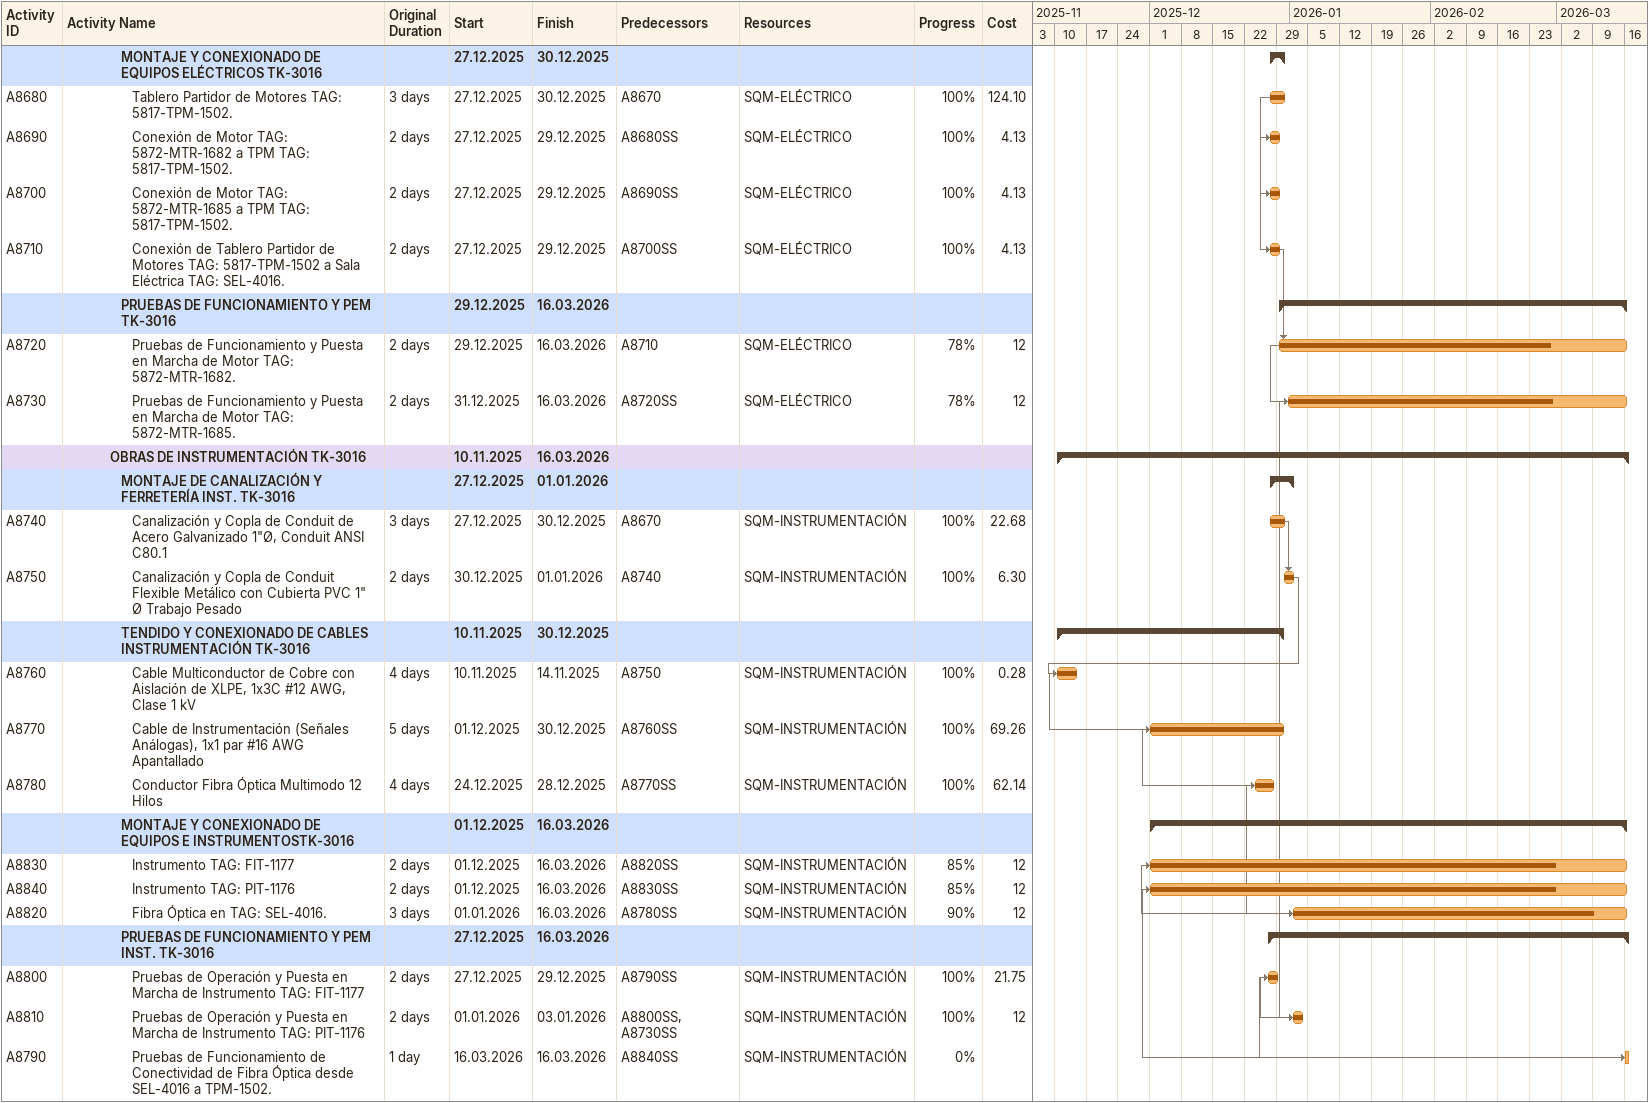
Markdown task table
| ID | Level | Task | Original duration | Start | Finish | Predecessors | Resources | % complete | Cost |
|---|---|---|---|---|---|---|---|---|---|
|  | 6 | **MONTAJE Y CONEXIONADO DE EQUIPOS ELÉCTRICOS TK-3016** |  | 2025-12-27 | 2025-12-30 |  |  |  |  |
| A8680 | 7 | Tablero Partidor de Motores TAG: 5817-TPM-1502. | 3d | 2025-12-27 | 2025-12-30 | A8670 | SQM-ELÉCTRICO | 100 | 124.10 |
| A8690 | 7 | Conexión de Motor TAG: 5872-MTR-1682 a TPM TAG: 5817-TPM-1502. | 2d | 2025-12-27 | 2025-12-29 | A8680SS | SQM-ELÉCTRICO | 100 | 4.13 |
| A8700 | 7 | Conexión de Motor TAG: 5872-MTR-1685 a TPM TAG: 5817-TPM-1502. | 2d | 2025-12-27 | 2025-12-29 | A8690SS | SQM-ELÉCTRICO | 100 | 4.13 |
| A8710 | 7 | Conexión de Tablero Partidor de Motores TAG: 5817-TPM-1502 a Sala Eléctrica TAG: SEL-4016. | 2d | 2025-12-27 | 2025-12-29 | A8700SS | SQM-ELÉCTRICO | 100 | 4.13 |
|  | 6 | **PRUEBAS DE FUNCIONAMIENTO Y PEM TK-3016** |  | 2025-12-29 | 2026-03-16 |  |  |  |  |
| A8720 | 7 | Pruebas de Funcionamiento y Puesta en Marcha de Motor TAG: 5872-MTR-1682. | 2d | 2025-12-29 | 2026-03-16 | A8710 | SQM-ELÉCTRICO | 78 | 12 |
| A8730 | 7 | Pruebas de Funcionamiento y Puesta en Marcha de Motor TAG: 5872-MTR-1685. | 2d | 2025-12-31 | 2026-03-16 | A8720SS | SQM-ELÉCTRICO | 78 | 12 |
|  | 5 | **OBRAS DE INSTRUMENTACIÓN TK-3016** |  | 2025-11-10 | 2026-03-16 |  |  |  |  |
|  | 6 | **MONTAJE DE CANALIZACIÓN Y FERRETERÍA INST. TK-3016** |  | 2025-12-27 | 2026-01-01 |  |  |  |  |
| A8740 | 7 | Canalización y Copla de Conduit de Acero Galvanizado 1"Ø, Conduit ANSI C80.1 | 3d | 2025-12-27 | 2025-12-30 | A8670 | SQM-INSTRUMENTACIÓN | 100 | 22.68 |
| A8750 | 7 | Canalización y Copla de Conduit Flexible Metálico con Cubierta PVC 1" Ø Trabajo Pesado | 2d | 2025-12-30 | 2026-01-01 | A8740 | SQM-INSTRUMENTACIÓN | 100 | 6.30 |
|  | 6 | **TENDIDO Y CONEXIONADO DE CABLES INSTRUMENTACIÓN TK-3016** |  | 2025-11-10 | 2025-12-30 |  |  |  |  |
| A8760 | 7 | Cable Multiconductor de Cobre con Aislación de XLPE, 1x3C #12 AWG, Clase 1 kV | 4d | 2025-11-10 | 2025-11-14 | A8750 | SQM-INSTRUMENTACIÓN | 100 | 0.28 |
| A8770 | 7 | Cable de Instrumentación (Señales Análogas), 1x1 par #16 AWG Apantallado | 5d | 2025-12-01 | 2025-12-30 | A8760SS | SQM-INSTRUMENTACIÓN | 100 | 69.26 |
| A8780 | 7 | Conductor Fibra Óptica Multimodo 12 Hilos | 4d | 2025-12-24 | 2025-12-28 | A8770SS | SQM-INSTRUMENTACIÓN | 100 | 62.14 |
|  | 6 | **MONTAJE Y CONEXIONADO DE EQUIPOS E INSTRUMENTOSTK-3016** |  | 2025-12-01 | 2026-03-16 |  |  |  |  |
| A8830 | 7 | Instrumento TAG: FIT-1177 | 2d | 2025-12-01 | 2026-03-16 | A8820SS | SQM-INSTRUMENTACIÓN | 85 | 12 |
| A8840 | 7 | Instrumento TAG: PIT-1176 | 2d | 2025-12-01 | 2026-03-16 | A8830SS | SQM-INSTRUMENTACIÓN | 85 | 12 |
| A8820 | 7 | Fibra Óptica en TAG: SEL-4016. | 3d | 2026-01-01 | 2026-03-16 | A8780SS | SQM-INSTRUMENTACIÓN | 90 | 12 |
|  | 6 | **PRUEBAS DE FUNCIONAMIENTO Y PEM INST. TK-3016** |  | 2025-12-27 | 2026-03-16 |  |  |  |  |
| A8800 | 7 | Pruebas de Operación y Puesta en Marcha de Instrumento TAG: FIT-1177 | 2d | 2025-12-27 | 2025-12-29 | A8790SS | SQM-INSTRUMENTACIÓN | 100 | 21.75 |
| A8810 | 7 | Pruebas de Operación y Puesta en Marcha de Instrumento TAG: PIT-1176 | 2d | 2026-01-01 | 2026-01-03 | A8800SS, A8730SS | SQM-INSTRUMENTACIÓN | 100 | 12 |
| A8790 | 7 | Pruebas de Funcionamiento de Conectividad de Fibra Óptica desde SEL-4016 a TPM-1502. | 1d | 2026-03-16 | 2026-03-16 | A8840SS | SQM-INSTRUMENTACIÓN | 0 |  |
